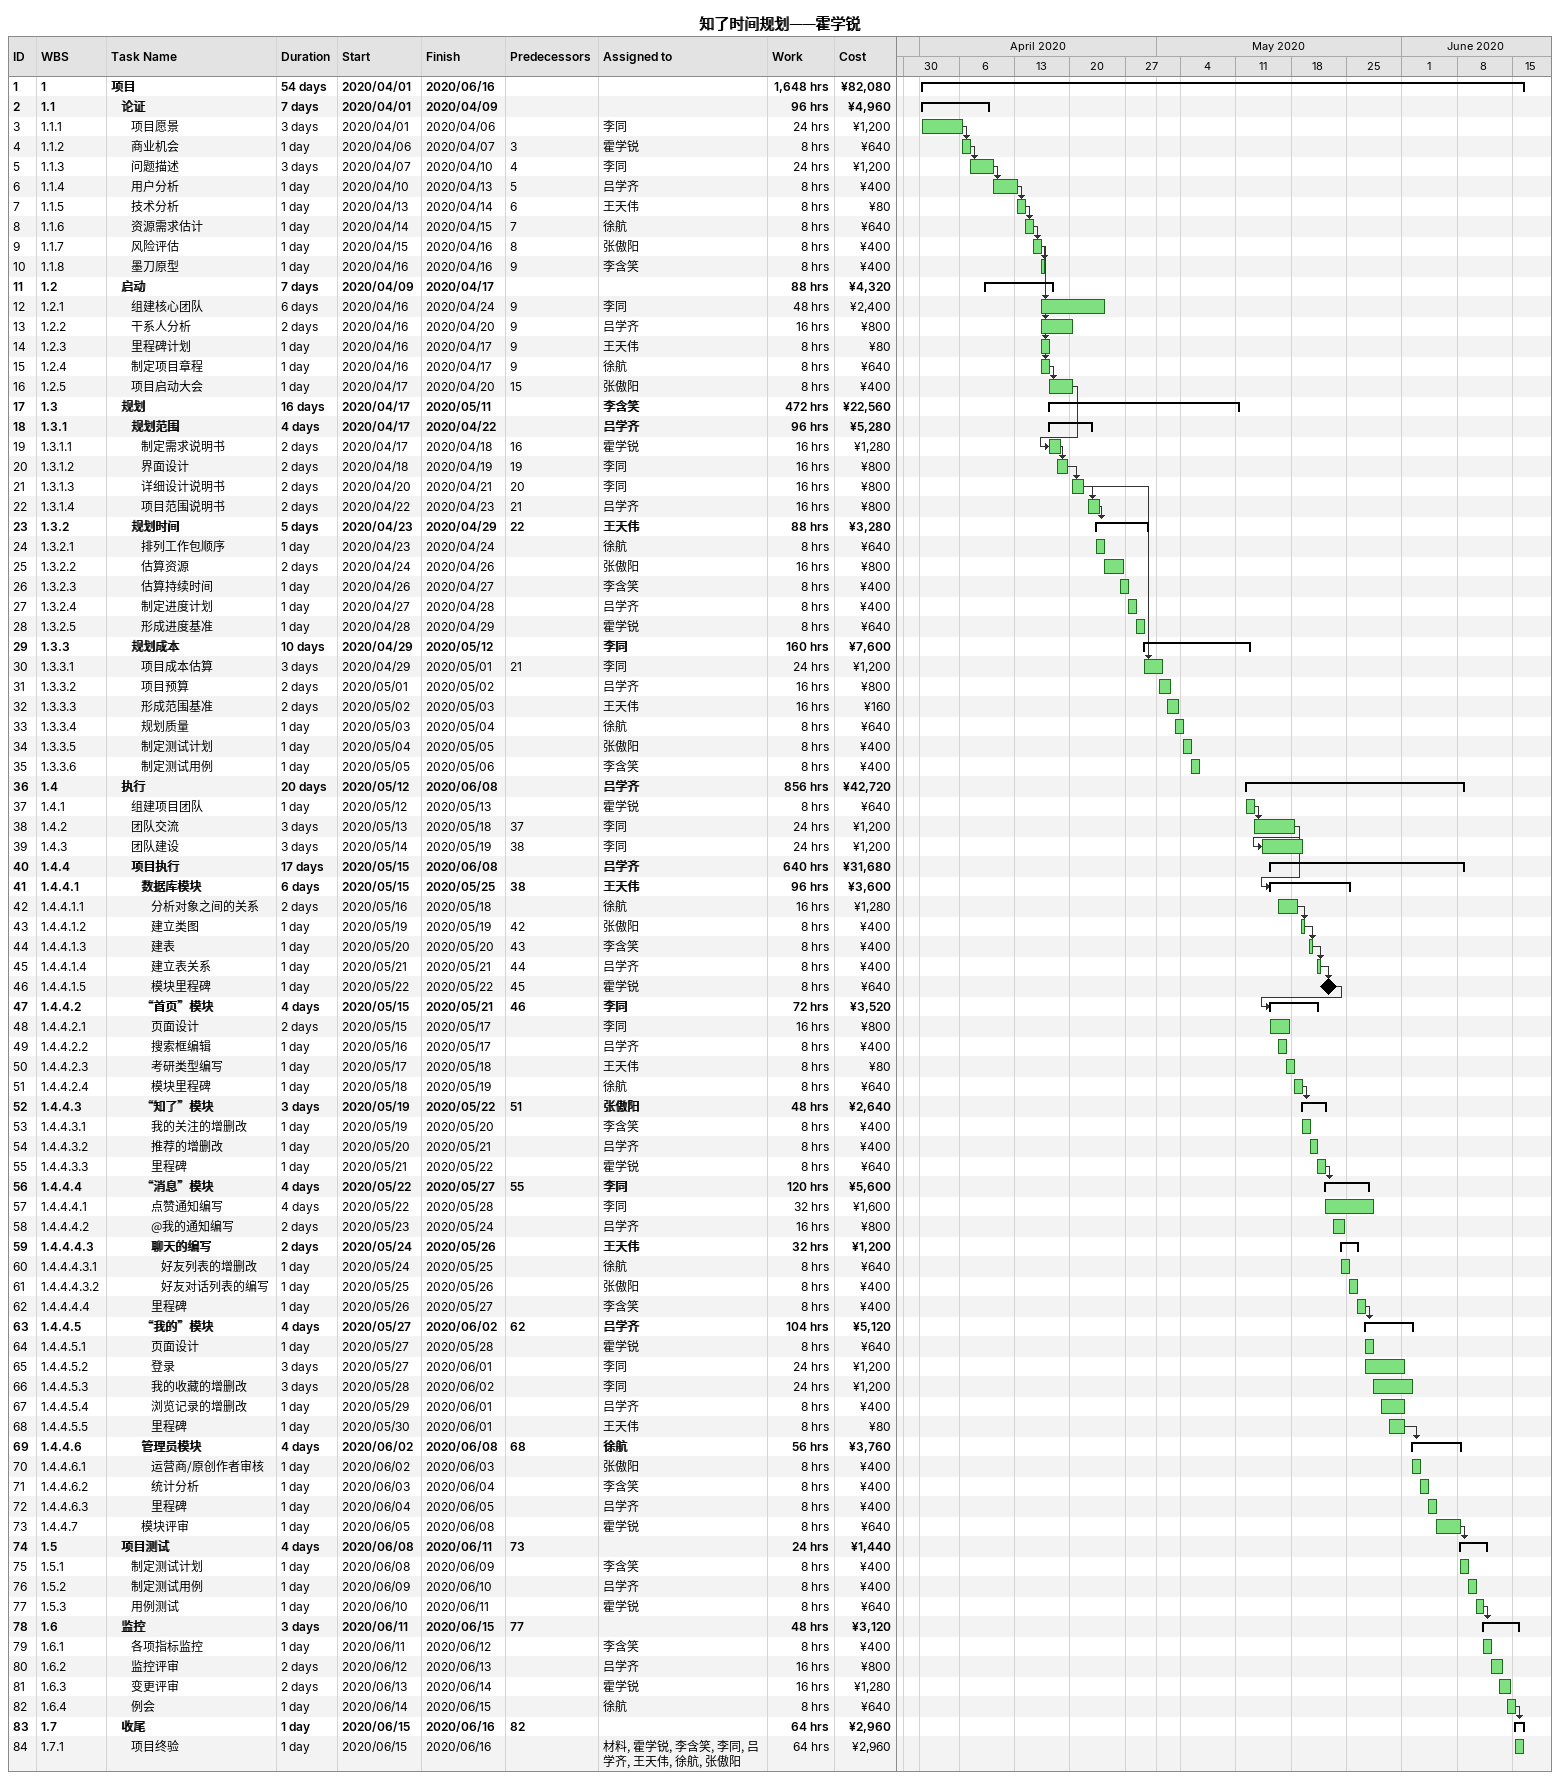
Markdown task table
知了时间规划——霍学锐

| ID | WBS | Task | Duration | Start | Finish | Predecessors | Resources | Work (h) | Cost (¥) |
|---|---|---|---|---|---|---|---|---|---|
| 1 | 1 | **项目** | 54d | 2020-04-01 | 2020-06-16 |  |  | 1648 | 82080 |
| 2 | 1.1 | **论证** | 7d | 2020-04-01 | 2020-04-09 |  |  | 96 | 4960 |
| 3 | 1.1.1 | 项目愿景 | 3d | 2020-04-01 | 2020-04-06 |  | 李同 | 24 | 1200 |
| 4 | 1.1.2 | 商业机会 | 1d | 2020-04-06 | 2020-04-07 | 3 | 霍学锐 | 8 | 640 |
| 5 | 1.1.3 | 问题描述 | 3d | 2020-04-07 | 2020-04-10 | 4 | 李同 | 24 | 1200 |
| 6 | 1.1.4 | 用户分析 | 1d | 2020-04-10 | 2020-04-13 | 5 | 吕学齐 | 8 | 400 |
| 7 | 1.1.5 | 技术分析 | 1d | 2020-04-13 | 2020-04-14 | 6 | 王天伟 | 8 | 80 |
| 8 | 1.1.6 | 资源需求估计 | 1d | 2020-04-14 | 2020-04-15 | 7 | 徐航 | 8 | 640 |
| 9 | 1.1.7 | 风险评估 | 1d | 2020-04-15 | 2020-04-16 | 8 | 张傲阳 | 8 | 400 |
| 10 | 1.1.8 | 墨刀原型 | 1d | 2020-04-16 | 2020-04-16 | 9 | 李含笑 | 8 | 400 |
| 11 | 1.2 | **启动** | 7d | 2020-04-09 | 2020-04-17 |  |  | 88 | 4320 |
| 12 | 1.2.1 | 组建核心团队 | 6d | 2020-04-16 | 2020-04-24 | 9 | 李同 | 48 | 2400 |
| 13 | 1.2.2 | 干系人分析 | 2d | 2020-04-16 | 2020-04-20 | 9 | 吕学齐 | 16 | 800 |
| 14 | 1.2.3 | 里程碑计划 | 1d | 2020-04-16 | 2020-04-17 | 9 | 王天伟 | 8 | 80 |
| 15 | 1.2.4 | 制定项目章程 | 1d | 2020-04-16 | 2020-04-17 | 9 | 徐航 | 8 | 640 |
| 16 | 1.2.5 | 项目启动大会 | 1d | 2020-04-17 | 2020-04-20 | 15 | 张傲阳 | 8 | 400 |
| 17 | 1.3 | **规划** | 16d | 2020-04-17 | 2020-05-11 |  | 李含笑 | 472 | 22560 |
| 18 | 1.3.1 | **规划范围** | 4d | 2020-04-17 | 2020-04-22 |  | 吕学齐 | 96 | 5280 |
| 19 | 1.3.1.1 | 制定需求说明书 | 2d | 2020-04-17 | 2020-04-18 | 16 | 霍学锐 | 16 | 1280 |
| 20 | 1.3.1.2 | 界面设计 | 2d | 2020-04-18 | 2020-04-19 | 19 | 李同 | 16 | 800 |
| 21 | 1.3.1.3 | 详细设计说明书 | 2d | 2020-04-20 | 2020-04-21 | 20 | 李同 | 16 | 800 |
| 22 | 1.3.1.4 | 项目范围说明书 | 2d | 2020-04-22 | 2020-04-23 | 21 | 吕学齐 | 16 | 800 |
| 23 | 1.3.2 | **规划时间** | 5d | 2020-04-23 | 2020-04-29 | 22 | 王天伟 | 88 | 3280 |
| 24 | 1.3.2.1 | 排列工作包顺序 | 1d | 2020-04-23 | 2020-04-24 |  | 徐航 | 8 | 640 |
| 25 | 1.3.2.2 | 估算资源 | 2d | 2020-04-24 | 2020-04-26 |  | 张傲阳 | 16 | 800 |
| 26 | 1.3.2.3 | 估算持续时间 | 1d | 2020-04-26 | 2020-04-27 |  | 李含笑 | 8 | 400 |
| 27 | 1.3.2.4 | 制定进度计划 | 1d | 2020-04-27 | 2020-04-28 |  | 吕学齐 | 8 | 400 |
| 28 | 1.3.2.5 | 形成进度基准 | 1d | 2020-04-28 | 2020-04-29 |  | 霍学锐 | 8 | 640 |
| 29 | 1.3.3 | **规划成本** | 10d | 2020-04-29 | 2020-05-12 |  | 李同 | 160 | 7600 |
| 30 | 1.3.3.1 | 项目成本估算 | 3d | 2020-04-29 | 2020-05-01 | 21 | 李同 | 24 | 1200 |
| 31 | 1.3.3.2 | 项目预算 | 2d | 2020-05-01 | 2020-05-02 |  | 吕学齐 | 16 | 800 |
| 32 | 1.3.3.3 | 形成范围基准 | 2d | 2020-05-02 | 2020-05-03 |  | 王天伟 | 16 | 160 |
| 33 | 1.3.3.4 | 规划质量 | 1d | 2020-05-03 | 2020-05-04 |  | 徐航 | 8 | 640 |
| 34 | 1.3.3.5 | 制定测试计划 | 1d | 2020-05-04 | 2020-05-05 |  | 张傲阳 | 8 | 400 |
| 35 | 1.3.3.6 | 制定测试用例 | 1d | 2020-05-05 | 2020-05-06 |  | 李含笑 | 8 | 400 |
| 36 | 1.4 | **执行** | 20d | 2020-05-12 | 2020-06-08 |  | 吕学齐 | 856 | 42720 |
| 37 | 1.4.1 | 组建项目团队 | 1d | 2020-05-12 | 2020-05-13 |  | 霍学锐 | 8 | 640 |
| 38 | 1.4.2 | 团队交流 | 3d | 2020-05-13 | 2020-05-18 | 37 | 李同 | 24 | 1200 |
| 39 | 1.4.3 | 团队建设 | 3d | 2020-05-14 | 2020-05-19 | 38 | 李同 | 24 | 1200 |
| 40 | 1.4.4 | **项目执行** | 17d | 2020-05-15 | 2020-06-08 |  | 吕学齐 | 640 | 31680 |
| 41 | 1.4.4.1 | **数据库模块** | 6d | 2020-05-15 | 2020-05-25 | 38 | 王天伟 | 96 | 3600 |
| 42 | 1.4.4.1.1 | 分析对象之间的关系 | 2d | 2020-05-16 | 2020-05-18 |  | 徐航 | 16 | 1280 |
| 43 | 1.4.4.1.2 | 建立类图 | 1d | 2020-05-19 | 2020-05-19 | 42 | 张傲阳 | 8 | 400 |
| 44 | 1.4.4.1.3 | 建表 | 1d | 2020-05-20 | 2020-05-20 | 43 | 李含笑 | 8 | 400 |
| 45 | 1.4.4.1.4 | 建立表关系 | 1d | 2020-05-21 | 2020-05-21 | 44 | 吕学齐 | 8 | 400 |
| 46 | 1.4.4.1.5 | 模块里程碑 | 1d | 2020-05-22 | 2020-05-22 | 45 | 霍学锐 | 8 | 640 |
| 47 | 1.4.4.2 | **“首页”模块** | 4d | 2020-05-15 | 2020-05-21 | 46 | 李同 | 72 | 3520 |
| 48 | 1.4.4.2.1 | 页面设计 | 2d | 2020-05-15 | 2020-05-17 |  | 李同 | 16 | 800 |
| 49 | 1.4.4.2.2 | 搜索框编辑 | 1d | 2020-05-16 | 2020-05-17 |  | 吕学齐 | 8 | 400 |
| 50 | 1.4.4.2.3 | 考研类型编写 | 1d | 2020-05-17 | 2020-05-18 |  | 王天伟 | 8 | 80 |
| 51 | 1.4.4.2.4 | 模块里程碑 | 1d | 2020-05-18 | 2020-05-19 |  | 徐航 | 8 | 640 |
| 52 | 1.4.4.3 | **“知了”模块** | 3d | 2020-05-19 | 2020-05-22 | 51 | 张傲阳 | 48 | 2640 |
| 53 | 1.4.4.3.1 | 我的关注的增删改 | 1d | 2020-05-19 | 2020-05-20 |  | 李含笑 | 8 | 400 |
| 54 | 1.4.4.3.2 | 推荐的增删改 | 1d | 2020-05-20 | 2020-05-21 |  | 吕学齐 | 8 | 400 |
| 55 | 1.4.4.3.3 | 里程碑 | 1d | 2020-05-21 | 2020-05-22 |  | 霍学锐 | 8 | 640 |
| 56 | 1.4.4.4 | **“消息”模块** | 4d | 2020-05-22 | 2020-05-27 | 55 | 李同 | 120 | 5600 |
| 57 | 1.4.4.4.1 | 点赞通知编写 | 4d | 2020-05-22 | 2020-05-28 |  | 李同 | 32 | 1600 |
| 58 | 1.4.4.4.2 | @我的通知编写 | 2d | 2020-05-23 | 2020-05-24 |  | 吕学齐 | 16 | 800 |
| 59 | 1.4.4.4.3 | **聊天的编写** | 2d | 2020-05-24 | 2020-05-26 |  | 王天伟 | 32 | 1200 |
| 60 | 1.4.4.4.3.1 | 好友列表的增删改 | 1d | 2020-05-24 | 2020-05-25 |  | 徐航 | 8 | 640 |
| 61 | 1.4.4.4.3.2 | 好友对话列表的编写 | 1d | 2020-05-25 | 2020-05-26 |  | 张傲阳 | 8 | 400 |
| 62 | 1.4.4.4.4 | 里程碑 | 1d | 2020-05-26 | 2020-05-27 |  | 李含笑 | 8 | 400 |
| 63 | 1.4.4.5 | **“我的”模块** | 4d | 2020-05-27 | 2020-06-02 | 62 | 吕学齐 | 104 | 5120 |
| 64 | 1.4.4.5.1 | 页面设计 | 1d | 2020-05-27 | 2020-05-28 |  | 霍学锐 | 8 | 640 |
| 65 | 1.4.4.5.2 | 登录 | 3d | 2020-05-27 | 2020-06-01 |  | 李同 | 24 | 1200 |
| 66 | 1.4.4.5.3 | 我的收藏的增删改 | 3d | 2020-05-28 | 2020-06-02 |  | 李同 | 24 | 1200 |
| 67 | 1.4.4.5.4 | 浏览记录的增删改 | 1d | 2020-05-29 | 2020-06-01 |  | 吕学齐 | 8 | 400 |
| 68 | 1.4.4.5.5 | 里程碑 | 1d | 2020-05-30 | 2020-06-01 |  | 王天伟 | 8 | 80 |
| 69 | 1.4.4.6 | **管理员模块** | 4d | 2020-06-02 | 2020-06-08 | 68 | 徐航 | 56 | 3760 |
| 70 | 1.4.4.6.1 | 运营商/原创作者审核 | 1d | 2020-06-02 | 2020-06-03 |  | 张傲阳 | 8 | 400 |
| 71 | 1.4.4.6.2 | 统计分析 | 1d | 2020-06-03 | 2020-06-04 |  | 李含笑 | 8 | 400 |
| 72 | 1.4.4.6.3 | 里程碑 | 1d | 2020-06-04 | 2020-06-05 |  | 吕学齐 | 8 | 400 |
| 73 | 1.4.4.7 | 模块评审 | 1d | 2020-06-05 | 2020-06-08 |  | 霍学锐 | 8 | 640 |
| 74 | 1.5 | **项目测试** | 4d | 2020-06-08 | 2020-06-11 | 73 |  | 24 | 1440 |
| 75 | 1.5.1 | 制定测试计划 | 1d | 2020-06-08 | 2020-06-09 |  | 李含笑 | 8 | 400 |
| 76 | 1.5.2 | 制定测试用例 | 1d | 2020-06-09 | 2020-06-10 |  | 吕学齐 | 8 | 400 |
| 77 | 1.5.3 | 用例测试 | 1d | 2020-06-10 | 2020-06-11 |  | 霍学锐 | 8 | 640 |
| 78 | 1.6 | **监控** | 3d | 2020-06-11 | 2020-06-15 | 77 |  | 48 | 3120 |
| 79 | 1.6.1 | 各项指标监控 | 1d | 2020-06-11 | 2020-06-12 |  | 李含笑 | 8 | 400 |
| 80 | 1.6.2 | 监控评审 | 2d | 2020-06-12 | 2020-06-13 |  | 吕学齐 | 16 | 800 |
| 81 | 1.6.3 | 变更评审 | 2d | 2020-06-13 | 2020-06-14 |  | 霍学锐 | 16 | 1280 |
| 82 | 1.6.4 | 例会 | 1d | 2020-06-14 | 2020-06-15 |  | 徐航 | 8 | 640 |
| 83 | 1.7 | **收尾** | 1d | 2020-06-15 | 2020-06-16 | 82 |  | 64 | 2960 |
| 84 | 1.7.1 | 项目终验 | 1d | 2020-06-15 | 2020-06-16 |  | 材料, 霍学锐, 李含笑, 李同, 吕学齐, 王天伟, 徐航, 张傲阳 | 64 | 2960 |
